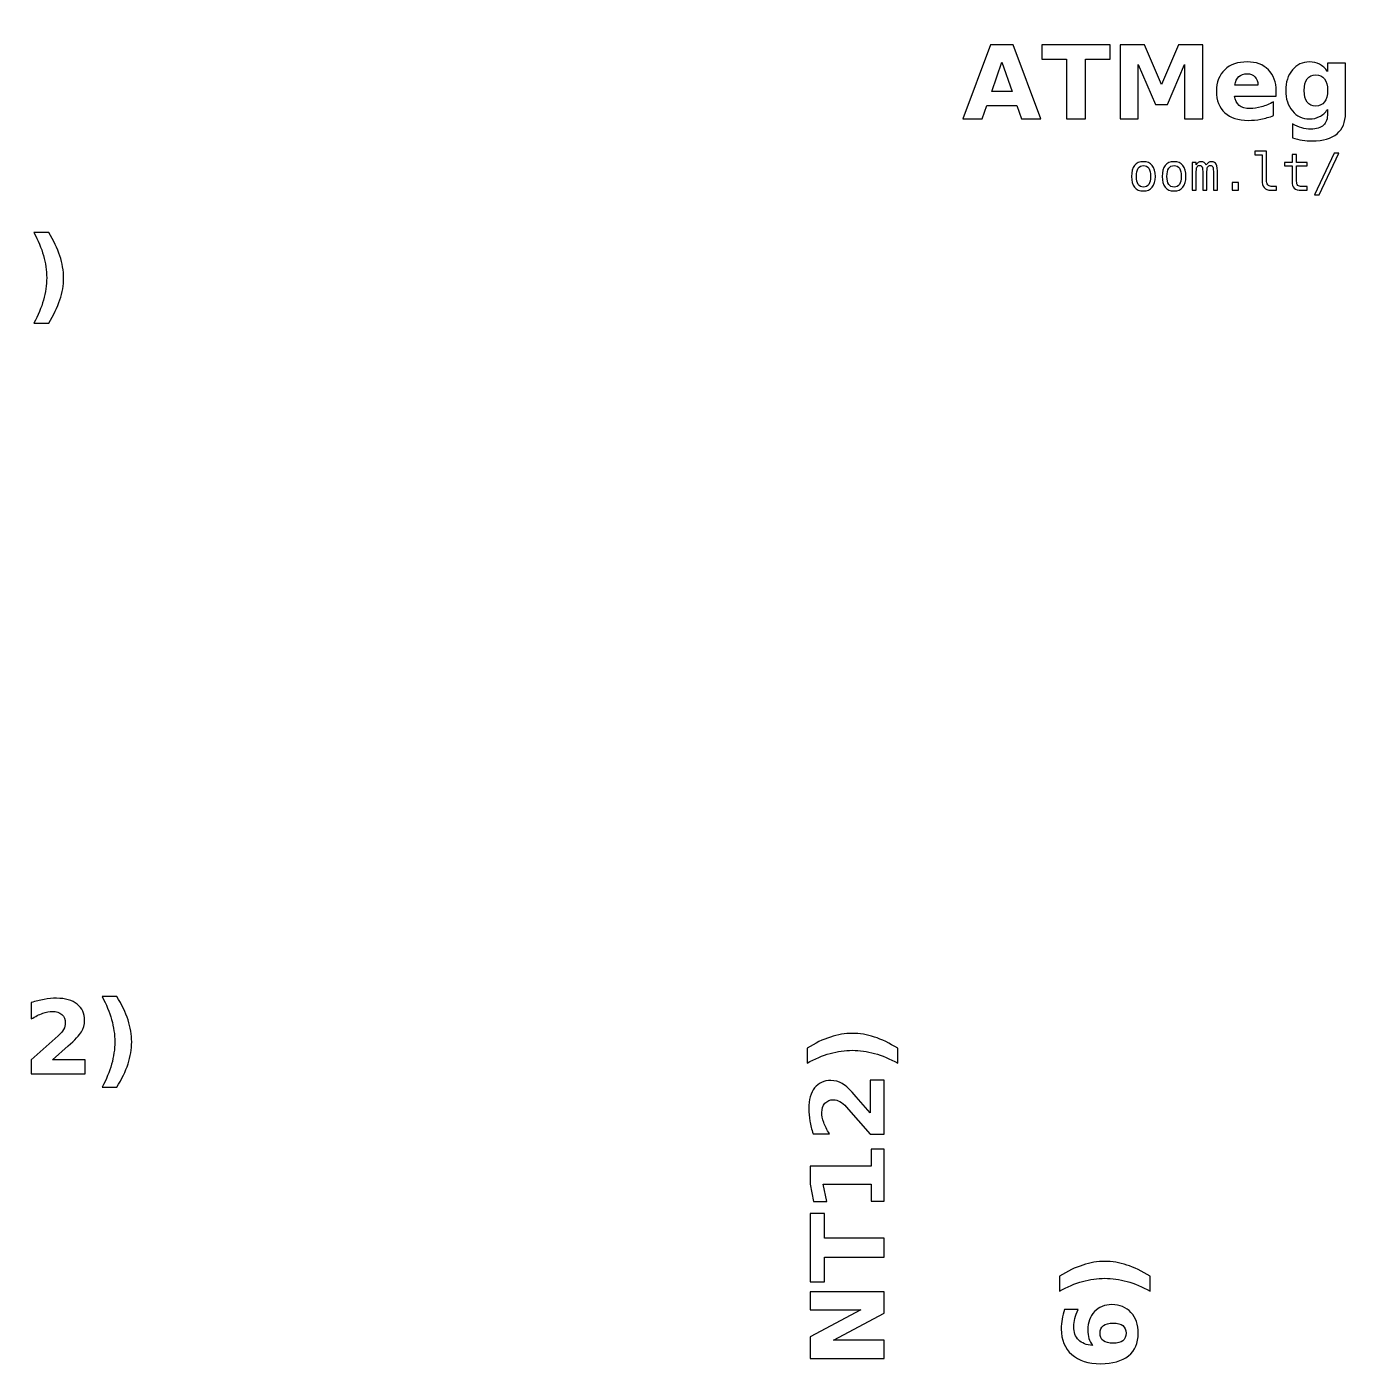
# Model space of a CAD drawing. Header units: centimetres. Extents: x -16.5 to -4.5, y -20.9 to -8.8.
# Drawn here: x -13.107 to -10.516, y -17.499 to -14.867 of the extents above; entities that cross this region are included whole.
import ezdxf

# ---------------------------------------------------------------- set-up
doc = ezdxf.new("R2010")
doc.units = ezdxf.units.CM
doc.header["$MEASUREMENT"] = 0
doc.layers.add('Layer 1', color=7, linetype='Continuous')

msp = doc.modelspace()

# ---------------------------------------------------------------- linework, layer by layer
at = {"layer": 'Layer 1', "color": 7, "lineweight": 35}
msp.add_open_spline([(-16.5, -8.85), (-16.5, -8.85), (-4.5, -8.85), (-4.5, -8.85), (-4.5, -8.85), (-4.5, -8.85), (-4.5, -20.85), (-4.5, -20.85), (-4.5, -20.85), (-4.5, -20.85), (-16.5, -20.85), (-16.5, -20.85), (-16.5, -20.85), (-16.5, -20.85), (-16.5, -8.85), (-16.5, -8.85)], degree=3, knots=[0, 0, 0, 0, 0.25, 0.25, 0.25, 0.25, 0.5, 0.5, 0.5, 0.5, 0.75, 0.75, 0.75, 0.75, 1, 1, 1, 1], dxfattribs=at)
at = {"layer": 'Layer 1', "color": 250, "lineweight": 100}
msp.add_open_spline([(-15.8, -9.55), (-15.8, -9.55), (-5.2, -9.55), (-5.2, -9.55), (-5.2, -9.55), (-5.2, -9.55), (-5.2, -20.15), (-5.2, -20.15), (-5.2, -20.15), (-5.2, -20.15), (-15.8, -20.15), (-15.8, -20.15), (-15.8, -20.15), (-15.8, -20.15), (-15.8, -9.55), (-15.8, -9.55)], degree=3, knots=[0, 0, 0, 0, 0.25, 0.25, 0.25, 0.25, 0.5, 0.5, 0.5, 0.5, 0.75, 0.75, 0.75, 0.75, 1, 1, 1, 1], dxfattribs=at)
at = {"layer": 'Layer 1', "color": 250}
for points, knots in [([(-11.16263, -15.02172), (-11.16263, -15.02172), (-11.22143, -15.02172), (-11.22143, -15.02172), (-11.22143, -15.02172), (-11.22143, -15.02172), (-11.23069, -15.04825), (-11.23069, -15.04825), (-11.23069, -15.04825), (-11.23069, -15.04825), (-11.26849, -15.04825), (-11.26849, -15.04825), (-11.26849, -15.04825), (-11.26849, -15.04825), (-11.21449, -14.90245), (-11.21449, -14.90245), (-11.21449, -14.90245), (-11.21449, -14.90245), (-11.16966, -14.90245), (-11.16966, -14.90245), (-11.16966, -14.90245), (-11.16966, -14.90245), (-11.11566, -15.04825), (-11.11566, -15.04825), (-11.11566, -15.04825), (-11.11566, -15.04825), (-11.15346, -15.04825), (-11.15346, -15.04825), (-11.15346, -15.04825), (-11.15346, -15.04825), (-11.16263, -15.02172), (-11.16263, -15.02172)], [0, 0, 0, 0, 0.125, 0.125, 0.125, 0.125, 0.25, 0.25, 0.25, 0.25, 0.375, 0.375, 0.375, 0.375, 0.5, 0.5, 0.5, 0.5, 0.625, 0.625, 0.625, 0.625, 0.75, 0.75, 0.75, 0.75, 0.875, 0.875, 0.875, 0.875, 1, 1, 1, 1]), ([(-11.11369, -14.90245), (-11.11369, -14.90245), (-10.97933, -14.90245), (-10.97933, -14.90245), (-10.97933, -14.90245), (-10.97933, -14.90245), (-10.97933, -14.93088), (-10.97933, -14.93088), (-10.97933, -14.93088), (-10.97933, -14.93088), (-11.02766, -14.93088), (-11.02766, -14.93088), (-11.02766, -14.93088), (-11.02766, -14.93088), (-11.02766, -15.04825), (-11.02766, -15.04825), (-11.02766, -15.04825), (-11.02766, -15.04825), (-11.06526, -15.04825), (-11.06526, -15.04825), (-11.06526, -15.04825), (-11.06526, -15.04825), (-11.06526, -14.93088), (-11.06526, -14.93088), (-11.06526, -14.93088), (-11.06526, -14.93088), (-11.11369, -14.93088), (-11.11369, -14.93088), (-11.11369, -14.93088), (-11.11369, -14.93088), (-11.11369, -14.90245), (-11.11369, -14.90245)], [0, 0, 0, 0, 0.125, 0.125, 0.125, 0.125, 0.25, 0.25, 0.25, 0.25, 0.375, 0.375, 0.375, 0.375, 0.5, 0.5, 0.5, 0.5, 0.625, 0.625, 0.625, 0.625, 0.75, 0.75, 0.75, 0.75, 0.875, 0.875, 0.875, 0.875, 1, 1, 1, 1]), ([(-10.95986, -14.90245), (-10.95986, -14.90245), (-10.91203, -14.90245), (-10.91203, -14.90245), (-10.91203, -14.90245), (-10.91203, -14.90245), (-10.8788, -14.98048), (-10.8788, -14.98048), (-10.8788, -14.98048), (-10.8788, -14.98048), (-10.8454, -14.90245), (-10.8454, -14.90245), (-10.8454, -14.90245), (-10.8454, -14.90245), (-10.79766, -14.90245), (-10.79766, -14.90245), (-10.79766, -14.90245), (-10.79766, -14.90245), (-10.79766, -15.04825), (-10.79766, -15.04825), (-10.79766, -15.04825), (-10.79766, -15.04825), (-10.8332, -15.04825), (-10.8332, -15.04825), (-10.8332, -15.04825), (-10.8332, -15.04825), (-10.8332, -14.94162), (-10.8332, -14.94162), (-10.8332, -14.94162), (-10.8332, -14.94162), (-10.8668, -15.02022), (-10.8668, -15.02022), (-10.8668, -15.02022), (-10.8668, -15.02022), (-10.89063, -15.02022), (-10.89063, -15.02022), (-10.89063, -15.02022), (-10.89063, -15.02022), (-10.92423, -14.94162), (-10.92423, -14.94162), (-10.92423, -14.94162), (-10.92423, -14.94162), (-10.92423, -15.04825), (-10.92423, -15.04825), (-10.92423, -15.04825), (-10.92423, -15.04825), (-10.95986, -15.04825), (-10.95986, -15.04825), (-10.95986, -15.04825), (-10.95986, -15.04825), (-10.95986, -14.90245), (-10.95986, -14.90245)], [0, 0, 0, 0, 0.0769231, 0.0769231, 0.0769231, 0.0769231, 0.1538462, 0.1538462, 0.1538462, 0.1538462, 0.2307692, 0.2307692, 0.2307692, 0.2307692, 0.3076923, 0.3076923, 0.3076923, 0.3076923, 0.3846154, 0.3846154, 0.3846154, 0.3846154, 0.4615385, 0.4615385, 0.4615385, 0.4615385, 0.5384615, 0.5384615, 0.5384615, 0.5384615, 0.6153846, 0.6153846, 0.6153846, 0.6153846, 0.6923077, 0.6923077, 0.6923077, 0.6923077, 0.7692308, 0.7692308, 0.7692308, 0.7692308, 0.8461538, 0.8461538, 0.8461538, 0.8461538, 0.9230769, 0.9230769, 0.9230769, 0.9230769, 1, 1, 1, 1]), ([(-11.21206, -14.99465), (-11.21206, -14.99465), (-11.17209, -14.99465), (-11.17209, -14.99465), (-11.17209, -14.99465), (-11.17209, -14.99465), (-11.19203, -14.93665), (-11.19203, -14.93665), (-11.19203, -14.93665), (-11.19203, -14.93665), (-11.21206, -14.99465), (-11.21206, -14.99465)], [0, 0, 0, 0, 0.3333333, 0.3333333, 0.3333333, 0.3333333, 0.6666667, 0.6666667, 0.6666667, 0.6666667, 1, 1, 1, 1]), ([(-10.65323, -14.99328), (-10.65323, -14.99328), (-10.65323, -15.00325), (-10.65323, -15.00325), (-10.65323, -15.00325), (-10.65323, -15.00325), (-10.73497, -15.00325), (-10.73497, -15.00325), (-10.73497, -15.00325), (-10.73413, -15.01145), (-10.73117, -15.01758), (-10.72607, -15.02168), (-10.72607, -15.02168), (-10.721, -15.02578), (-10.7139, -15.02785), (-10.7048, -15.02785), (-10.7048, -15.02785), (-10.69743, -15.02785), (-10.6899, -15.02675), (-10.68217, -15.02458), (-10.68217, -15.02458), (-10.67447, -15.02238), (-10.66653, -15.01908), (-10.6584, -15.01465), (-10.6584, -15.01465), (-10.6584, -15.01465), (-10.6584, -15.04162), (-10.6584, -15.04162), (-10.6584, -15.04162), (-10.66667, -15.04475), (-10.67493, -15.04708), (-10.6832, -15.04868), (-10.6832, -15.04868), (-10.69147, -15.05028), (-10.69973, -15.05108), (-10.708, -15.05108), (-10.708, -15.05108), (-10.7278, -15.05108), (-10.74317, -15.04605), (-10.75413, -15.03598), (-10.75413, -15.03598), (-10.7651, -15.02595), (-10.7706, -15.01182), (-10.7706, -14.99365), (-10.7706, -14.99365), (-10.7706, -14.97582), (-10.7652, -14.96182), (-10.75443, -14.95158), (-10.75443, -14.95158), (-10.74367, -14.94135), (-10.72883, -14.93625), (-10.70997, -14.93625), (-10.70997, -14.93625), (-10.69277, -14.93625), (-10.67903, -14.94142), (-10.6687, -14.95178), (-10.6687, -14.95178), (-10.6584, -14.96215), (-10.65323, -14.97598), (-10.65323, -14.99328)], [0, 0, 0, 0, 0.0666667, 0.0666667, 0.0666667, 0.0666667, 0.1333333, 0.1333333, 0.1333333, 0.1333333, 0.2, 0.2, 0.2, 0.2, 0.2666667, 0.2666667, 0.2666667, 0.2666667, 0.3333333, 0.3333333, 0.3333333, 0.3333333, 0.4, 0.4, 0.4, 0.4, 0.4666667, 0.4666667, 0.4666667, 0.4666667, 0.5333333, 0.5333333, 0.5333333, 0.5333333, 0.6, 0.6, 0.6, 0.6, 0.6666667, 0.6666667, 0.6666667, 0.6666667, 0.7333333, 0.7333333, 0.7333333, 0.7333333, 0.8, 0.8, 0.8, 0.8, 0.8666667, 0.8666667, 0.8666667, 0.8666667, 0.9333333, 0.9333333, 0.9333333, 0.9333333, 1, 1, 1, 1]), ([(-10.55237, -15.02968), (-10.55717, -15.03608), (-10.5625, -15.04075), (-10.56827, -15.04375), (-10.56827, -15.04375), (-10.57407, -15.04675), (-10.58077, -15.04825), (-10.5884, -15.04825), (-10.5884, -15.04825), (-10.60174, -15.04825), (-10.61277, -15.04298), (-10.6215, -15.03248), (-10.6215, -15.03248), (-10.6302, -15.02195), (-10.63457, -15.00855), (-10.63457, -14.99228), (-10.63457, -14.99228), (-10.63457, -14.97595), (-10.6302, -14.96255), (-10.6215, -14.95208), (-10.6215, -14.95208), (-10.61277, -14.94165), (-10.60174, -14.93642), (-10.5884, -14.93642), (-10.5884, -14.93642), (-10.58077, -14.93642), (-10.57407, -14.93792), (-10.56827, -14.94092), (-10.56827, -14.94092), (-10.5625, -14.94392), (-10.55717, -14.94862), (-10.55237, -14.95508), (-10.55237, -14.95508), (-10.55237, -14.95508), (-10.55237, -14.93888), (-10.55237, -14.93888), (-10.55237, -14.93888), (-10.55237, -14.93888), (-10.5172, -14.93888), (-10.5172, -14.93888), (-10.5172, -14.93888), (-10.5172, -14.93888), (-10.5172, -15.03722), (-10.5172, -15.03722), (-10.5172, -15.03722), (-10.5172, -15.05478), (-10.52274, -15.06822), (-10.53384, -15.07748), (-10.53384, -15.07748), (-10.54494, -15.08678), (-10.56104, -15.09142), (-10.58214, -15.09142), (-10.58214, -15.09142), (-10.58897, -15.09142), (-10.59557, -15.09088), (-10.60197, -15.08985), (-10.60197, -15.08985), (-10.60834, -15.08882), (-10.61477, -15.08722), (-10.6212, -15.08508), (-10.6212, -15.08508), (-10.6212, -15.08508), (-10.6212, -15.05785), (-10.6212, -15.05785), (-10.6212, -15.05785), (-10.61507, -15.06135), (-10.6091, -15.06398), (-10.60324, -15.06568), (-10.60324, -15.06568), (-10.59737, -15.06742), (-10.5915, -15.06828), (-10.58557, -15.06828), (-10.58557, -15.06828), (-10.5741, -15.06828), (-10.5657, -15.06578), (-10.56037, -15.06075), (-10.56037, -15.06075), (-10.55504, -15.05575), (-10.55237, -15.04788), (-10.55237, -15.03722), (-10.55237, -15.03722), (-10.55237, -15.03722), (-10.55237, -15.02968), (-10.55237, -15.02968)], [0, 0, 0, 0, 0.047619, 0.047619, 0.047619, 0.047619, 0.0952381, 0.0952381, 0.0952381, 0.0952381, 0.1428571, 0.1428571, 0.1428571, 0.1428571, 0.1904762, 0.1904762, 0.1904762, 0.1904762, 0.2380952, 0.2380952, 0.2380952, 0.2380952, 0.2857143, 0.2857143, 0.2857143, 0.2857143, 0.3333333, 0.3333333, 0.3333333, 0.3333333, 0.3809524, 0.3809524, 0.3809524, 0.3809524, 0.4285714, 0.4285714, 0.4285714, 0.4285714, 0.4761905, 0.4761905, 0.4761905, 0.4761905, 0.5238095, 0.5238095, 0.5238095, 0.5238095, 0.5714286, 0.5714286, 0.5714286, 0.5714286, 0.6190476, 0.6190476, 0.6190476, 0.6190476, 0.6666667, 0.6666667, 0.6666667, 0.6666667, 0.7142857, 0.7142857, 0.7142857, 0.7142857, 0.7619048, 0.7619048, 0.7619048, 0.7619048, 0.8095238, 0.8095238, 0.8095238, 0.8095238, 0.8571429, 0.8571429, 0.8571429, 0.8571429, 0.9047619, 0.9047619, 0.9047619, 0.9047619, 0.952381, 0.952381, 0.952381, 0.952381, 1, 1, 1, 1]), ([(-10.68917, -14.98168), (-10.68917, -14.97502), (-10.6911, -14.96968), (-10.69497, -14.96558), (-10.69497, -14.96558), (-10.69887, -14.96152), (-10.7039, -14.95948), (-10.71017, -14.95948), (-10.71017, -14.95948), (-10.71693, -14.95948), (-10.72243, -14.96138), (-10.72667, -14.96522), (-10.72667, -14.96522), (-10.7309, -14.96902), (-10.73353, -14.97452), (-10.73457, -14.98168), (-10.73457, -14.98168), (-10.73457, -14.98168), (-10.68917, -14.98168), (-10.68917, -14.98168)], [0, 0, 0, 0, 0.2, 0.2, 0.2, 0.2, 0.4, 0.4, 0.4, 0.4, 0.6, 0.6, 0.6, 0.6, 0.8, 0.8, 0.8, 0.8, 1, 1, 1, 1]), ([(-10.5754, -14.96162), (-10.58264, -14.96162), (-10.58824, -14.96428), (-10.59227, -14.96962), (-10.59227, -14.96962), (-10.5963, -14.97495), (-10.59834, -14.98252), (-10.59834, -14.99228), (-10.59834, -14.99228), (-10.59834, -15.00232), (-10.59637, -15.00992), (-10.59247, -15.01508), (-10.59247, -15.01508), (-10.58857, -15.02025), (-10.58287, -15.02285), (-10.5754, -15.02285), (-10.5754, -15.02285), (-10.5681, -15.02285), (-10.56247, -15.02018), (-10.55844, -15.01485), (-10.55844, -15.01485), (-10.5544, -15.00952), (-10.55237, -15.00198), (-10.55237, -14.99228), (-10.55237, -14.99228), (-10.55237, -14.98252), (-10.5544, -14.97495), (-10.55844, -14.96962), (-10.55844, -14.96962), (-10.56247, -14.96428), (-10.5681, -14.96162), (-10.5754, -14.96162)], [0, 0, 0, 0, 0.125, 0.125, 0.125, 0.125, 0.25, 0.25, 0.25, 0.25, 0.375, 0.375, 0.375, 0.375, 0.5, 0.5, 0.5, 0.5, 0.625, 0.625, 0.625, 0.625, 0.75, 0.75, 0.75, 0.75, 0.875, 0.875, 0.875, 0.875, 1, 1, 1, 1]), ([(-10.67217, -15.16842), (-10.67217, -15.17246), (-10.67144, -15.17549), (-10.66995, -15.17754), (-10.66995, -15.17754), (-10.66847, -15.17959), (-10.66629, -15.18062), (-10.66339, -15.18062), (-10.66339, -15.18062), (-10.66339, -15.18062), (-10.65289, -15.18062), (-10.65289, -15.18062), (-10.65289, -15.18062), (-10.65289, -15.18062), (-10.65289, -15.18824), (-10.65289, -15.18824), (-10.65289, -15.18824), (-10.65289, -15.18824), (-10.66425, -15.18824), (-10.66425, -15.18824), (-10.66425, -15.18824), (-10.66964, -15.18824), (-10.67379, -15.18651), (-10.67674, -15.18306), (-10.67674, -15.18306), (-10.67969, -15.17961), (-10.68115, -15.17472), (-10.68115, -15.16842), (-10.68115, -15.16842), (-10.68115, -15.16842), (-10.68115, -15.11876), (-10.68115, -15.11876), (-10.68115, -15.11876), (-10.68115, -15.11876), (-10.69555, -15.11876), (-10.69555, -15.11876), (-10.69555, -15.11876), (-10.69555, -15.11876), (-10.69555, -15.11172), (-10.69555, -15.11172), (-10.69555, -15.11172), (-10.69555, -15.11172), (-10.67217, -15.11172), (-10.67217, -15.11172), (-10.67217, -15.11172), (-10.67217, -15.11172), (-10.67217, -15.16842), (-10.67217, -15.16842)], [0, 0, 0, 0, 0.0833333, 0.0833333, 0.0833333, 0.0833333, 0.1666667, 0.1666667, 0.1666667, 0.1666667, 0.25, 0.25, 0.25, 0.25, 0.3333333, 0.3333333, 0.3333333, 0.3333333, 0.4166667, 0.4166667, 0.4166667, 0.4166667, 0.5, 0.5, 0.5, 0.5, 0.5833333, 0.5833333, 0.5833333, 0.5833333, 0.6666667, 0.6666667, 0.6666667, 0.6666667, 0.75, 0.75, 0.75, 0.75, 0.8333333, 0.8333333, 0.8333333, 0.8333333, 0.9166667, 0.9166667, 0.9166667, 0.9166667, 1, 1, 1, 1]), ([(-10.61319, -15.11802), (-10.61319, -15.11802), (-10.61319, -15.13356), (-10.61319, -15.13356), (-10.61319, -15.13356), (-10.61319, -15.13356), (-10.59277, -15.13356), (-10.59277, -15.13356), (-10.59277, -15.13356), (-10.59277, -15.13356), (-10.59277, -15.14054), (-10.59277, -15.14054), (-10.59277, -15.14054), (-10.59277, -15.14054), (-10.61319, -15.14054), (-10.61319, -15.14054), (-10.61319, -15.14054), (-10.61319, -15.14054), (-10.61319, -15.17022), (-10.61319, -15.17022), (-10.61319, -15.17022), (-10.61319, -15.17426), (-10.61242, -15.17707), (-10.61089, -15.17866), (-10.61089, -15.17866), (-10.60935, -15.18026), (-10.60669, -15.18106), (-10.60289, -15.18106), (-10.60289, -15.18106), (-10.60289, -15.18106), (-10.59277, -15.18106), (-10.59277, -15.18106), (-10.59277, -15.18106), (-10.59277, -15.18106), (-10.59277, -15.18824), (-10.59277, -15.18824), (-10.59277, -15.18824), (-10.59277, -15.18824), (-10.60375, -15.18824), (-10.60375, -15.18824), (-10.60375, -15.18824), (-10.6105, -15.18824), (-10.61525, -15.18689), (-10.61802, -15.18419), (-10.61802, -15.18419), (-10.62079, -15.18149), (-10.62217, -15.17682), (-10.62217, -15.17022), (-10.62217, -15.17022), (-10.62217, -15.17022), (-10.62217, -15.14054), (-10.62217, -15.14054), (-10.62217, -15.14054), (-10.62217, -15.14054), (-10.63677, -15.14054), (-10.63677, -15.14054), (-10.63677, -15.14054), (-10.63677, -15.14054), (-10.63677, -15.13356), (-10.63677, -15.13356), (-10.63677, -15.13356), (-10.63677, -15.13356), (-10.62217, -15.13356), (-10.62217, -15.13356), (-10.62217, -15.13356), (-10.62217, -15.13356), (-10.62217, -15.11802), (-10.62217, -15.11802), (-10.62217, -15.11802), (-10.62217, -15.11802), (-10.61319, -15.11802), (-10.61319, -15.11802)], [0, 0, 0, 0, 0.0555556, 0.0555556, 0.0555556, 0.0555556, 0.1111111, 0.1111111, 0.1111111, 0.1111111, 0.1666667, 0.1666667, 0.1666667, 0.1666667, 0.2222222, 0.2222222, 0.2222222, 0.2222222, 0.2777778, 0.2777778, 0.2777778, 0.2777778, 0.3333333, 0.3333333, 0.3333333, 0.3333333, 0.3888889, 0.3888889, 0.3888889, 0.3888889, 0.4444444, 0.4444444, 0.4444444, 0.4444444, 0.5, 0.5, 0.5, 0.5, 0.5555556, 0.5555556, 0.5555556, 0.5555556, 0.6111111, 0.6111111, 0.6111111, 0.6111111, 0.6666667, 0.6666667, 0.6666667, 0.6666667, 0.7222222, 0.7222222, 0.7222222, 0.7222222, 0.7777778, 0.7777778, 0.7777778, 0.7777778, 0.8333333, 0.8333333, 0.8333333, 0.8333333, 0.8888889, 0.8888889, 0.8888889, 0.8888889, 0.9444444, 0.9444444, 0.9444444, 0.9444444, 1, 1, 1, 1]), ([(-10.53955, -15.11534), (-10.53955, -15.11534), (-10.53027, -15.11534), (-10.53027, -15.11534), (-10.53027, -15.11534), (-10.53027, -15.11534), (-10.56865, -15.19752), (-10.56865, -15.19752), (-10.56865, -15.19752), (-10.56865, -15.19752), (-10.57799, -15.19752), (-10.57799, -15.19752), (-10.57799, -15.19752), (-10.57799, -15.19752), (-10.53955, -15.11534), (-10.53955, -15.11534)], [0, 0, 0, 0, 0.25, 0.25, 0.25, 0.25, 0.5, 0.5, 0.5, 0.5, 0.75, 0.75, 0.75, 0.75, 1, 1, 1, 1]), ([(-10.91409, -15.13224), (-10.9065, -15.13224), (-10.9007, -15.13469), (-10.89669, -15.13961), (-10.89669, -15.13961), (-10.89267, -15.14452), (-10.89065, -15.15164), (-10.89065, -15.16094), (-10.89065, -15.16094), (-10.89065, -15.17029), (-10.89265, -15.17741), (-10.89665, -15.18231), (-10.89665, -15.18231), (-10.90067, -15.18721), (-10.90647, -15.18966), (-10.91409, -15.18966), (-10.91409, -15.18966), (-10.92169, -15.18966), (-10.92747, -15.18721), (-10.93149, -15.18231), (-10.93149, -15.18231), (-10.93549, -15.17741), (-10.93749, -15.17029), (-10.93749, -15.16094), (-10.93749, -15.16094), (-10.93749, -15.15164), (-10.93549, -15.14452), (-10.93149, -15.13961), (-10.93149, -15.13961), (-10.92747, -15.13469), (-10.92169, -15.13224), (-10.91409, -15.13224)], [0, 0, 0, 0, 0.125, 0.125, 0.125, 0.125, 0.25, 0.25, 0.25, 0.25, 0.375, 0.375, 0.375, 0.375, 0.5, 0.5, 0.5, 0.5, 0.625, 0.625, 0.625, 0.625, 0.75, 0.75, 0.75, 0.75, 0.875, 0.875, 0.875, 0.875, 1, 1, 1, 1]), ([(-10.91409, -15.13986), (-10.91865, -15.13986), (-10.9221, -15.14162), (-10.92445, -15.14517), (-10.92445, -15.14517), (-10.9268, -15.14872), (-10.92797, -15.15399), (-10.92797, -15.16094), (-10.92797, -15.16094), (-10.92797, -15.16787), (-10.9268, -15.17312), (-10.92445, -15.17669), (-10.92445, -15.17669), (-10.9221, -15.18026), (-10.91865, -15.18204), (-10.91409, -15.18204), (-10.91409, -15.18204), (-10.9095, -15.18204), (-10.90604, -15.18026), (-10.90369, -15.17669), (-10.90369, -15.17669), (-10.90134, -15.17312), (-10.90017, -15.16787), (-10.90017, -15.16094), (-10.90017, -15.16094), (-10.90017, -15.15399), (-10.90134, -15.14872), (-10.90369, -15.14517), (-10.90369, -15.14517), (-10.90604, -15.14162), (-10.9095, -15.13986), (-10.91409, -15.13986)], [0, 0, 0, 0, 0.125, 0.125, 0.125, 0.125, 0.25, 0.25, 0.25, 0.25, 0.375, 0.375, 0.375, 0.375, 0.5, 0.5, 0.5, 0.5, 0.625, 0.625, 0.625, 0.625, 0.75, 0.75, 0.75, 0.75, 0.875, 0.875, 0.875, 0.875, 1, 1, 1, 1]), ([(-10.85389, -15.13224), (-10.8463, -15.13224), (-10.8405, -15.13469), (-10.83649, -15.13961), (-10.83649, -15.13961), (-10.83247, -15.14452), (-10.83045, -15.15164), (-10.83045, -15.16094), (-10.83045, -15.16094), (-10.83045, -15.17029), (-10.83245, -15.17741), (-10.83645, -15.18231), (-10.83645, -15.18231), (-10.84047, -15.18721), (-10.84627, -15.18966), (-10.85389, -15.18966), (-10.85389, -15.18966), (-10.86149, -15.18966), (-10.86727, -15.18721), (-10.87129, -15.18231), (-10.87129, -15.18231), (-10.87529, -15.17741), (-10.87729, -15.17029), (-10.87729, -15.16094), (-10.87729, -15.16094), (-10.87729, -15.15164), (-10.87529, -15.14452), (-10.87129, -15.13961), (-10.87129, -15.13961), (-10.86727, -15.13469), (-10.86149, -15.13224), (-10.85389, -15.13224)], [0, 0, 0, 0, 0.125, 0.125, 0.125, 0.125, 0.25, 0.25, 0.25, 0.25, 0.375, 0.375, 0.375, 0.375, 0.5, 0.5, 0.5, 0.5, 0.625, 0.625, 0.625, 0.625, 0.75, 0.75, 0.75, 0.75, 0.875, 0.875, 0.875, 0.875, 1, 1, 1, 1]), ([(-10.85389, -15.13986), (-10.85845, -15.13986), (-10.8619, -15.14162), (-10.86425, -15.14517), (-10.86425, -15.14517), (-10.8666, -15.14872), (-10.86777, -15.15399), (-10.86777, -15.16094), (-10.86777, -15.16094), (-10.86777, -15.16787), (-10.8666, -15.17312), (-10.86425, -15.17669), (-10.86425, -15.17669), (-10.8619, -15.18026), (-10.85845, -15.18204), (-10.85389, -15.18204), (-10.85389, -15.18204), (-10.8493, -15.18204), (-10.84584, -15.18026), (-10.84349, -15.17669), (-10.84349, -15.17669), (-10.84114, -15.17312), (-10.83997, -15.16787), (-10.83997, -15.16094), (-10.83997, -15.16094), (-10.83997, -15.15399), (-10.84114, -15.14872), (-10.84349, -15.14517), (-10.84349, -15.14517), (-10.84584, -15.14162), (-10.8493, -15.13986), (-10.85389, -15.13986)], [0, 0, 0, 0, 0.125, 0.125, 0.125, 0.125, 0.25, 0.25, 0.25, 0.25, 0.375, 0.375, 0.375, 0.375, 0.5, 0.5, 0.5, 0.5, 0.625, 0.625, 0.625, 0.625, 0.75, 0.75, 0.75, 0.75, 0.875, 0.875, 0.875, 0.875, 1, 1, 1, 1]), ([(-10.79077, -15.13912), (-10.78967, -15.13677), (-10.78825, -15.13504), (-10.78654, -15.13392), (-10.78654, -15.13392), (-10.78484, -15.13281), (-10.78277, -15.13224), (-10.78037, -15.13224), (-10.78037, -15.13224), (-10.77597, -15.13224), (-10.77287, -15.13394), (-10.77107, -15.13734), (-10.77107, -15.13734), (-10.76925, -15.14074), (-10.76835, -15.14714), (-10.76835, -15.15656), (-10.76835, -15.15656), (-10.76835, -15.15656), (-10.76835, -15.18824), (-10.76835, -15.18824), (-10.76835, -15.18824), (-10.76835, -15.18824), (-10.77655, -15.18824), (-10.77655, -15.18824), (-10.77655, -15.18824), (-10.77655, -15.18824), (-10.77655, -15.15694), (-10.77655, -15.15694), (-10.77655, -15.15694), (-10.77655, -15.14922), (-10.77699, -15.14444), (-10.77785, -15.14256), (-10.77785, -15.14256), (-10.7787, -15.14069), (-10.78029, -15.13976), (-10.78257, -15.13976), (-10.78257, -15.13976), (-10.78517, -15.13976), (-10.78695, -15.14076), (-10.78792, -15.14276), (-10.78792, -15.14276), (-10.78887, -15.14476), (-10.78935, -15.14949), (-10.78935, -15.15694), (-10.78935, -15.15694), (-10.78935, -15.15694), (-10.78935, -15.18824), (-10.78935, -15.18824), (-10.78935, -15.18824), (-10.78935, -15.18824), (-10.79755, -15.18824), (-10.79755, -15.18824), (-10.79755, -15.18824), (-10.79755, -15.18824), (-10.79755, -15.15694), (-10.79755, -15.15694), (-10.79755, -15.15694), (-10.79755, -15.14912), (-10.79802, -15.14431), (-10.79895, -15.14249), (-10.79895, -15.14249), (-10.79987, -15.14067), (-10.80154, -15.13976), (-10.80395, -15.13976), (-10.80395, -15.13976), (-10.80634, -15.13976), (-10.80799, -15.14076), (-10.8089, -15.14276), (-10.8089, -15.14276), (-10.80984, -15.14476), (-10.8103, -15.14949), (-10.8103, -15.15694), (-10.8103, -15.15694), (-10.8103, -15.15694), (-10.8103, -15.18824), (-10.8103, -15.18824), (-10.8103, -15.18824), (-10.8103, -15.18824), (-10.81845, -15.18824), (-10.81845, -15.18824), (-10.81845, -15.18824), (-10.81845, -15.18824), (-10.81845, -15.13356), (-10.81845, -15.13356), (-10.81845, -15.13356), (-10.81845, -15.13356), (-10.8103, -15.13356), (-10.8103, -15.13356), (-10.8103, -15.13356), (-10.8103, -15.13356), (-10.8103, -15.13824), (-10.8103, -15.13824), (-10.8103, -15.13824), (-10.80924, -15.13629), (-10.80789, -15.13481), (-10.80627, -15.13377), (-10.80627, -15.13377), (-10.80467, -15.13276), (-10.80284, -15.13224), (-10.80079, -15.13224), (-10.80079, -15.13224), (-10.7983, -15.13224), (-10.79625, -15.13281), (-10.7946, -15.13394), (-10.7946, -15.13394), (-10.79295, -15.13509), (-10.79169, -15.13681), (-10.79077, -15.13912)], [0, 0, 0, 0, 0.037037, 0.037037, 0.037037, 0.037037, 0.0740741, 0.0740741, 0.0740741, 0.0740741, 0.1111111, 0.1111111, 0.1111111, 0.1111111, 0.1481481, 0.1481481, 0.1481481, 0.1481481, 0.1851852, 0.1851852, 0.1851852, 0.1851852, 0.2222222, 0.2222222, 0.2222222, 0.2222222, 0.2592593, 0.2592593, 0.2592593, 0.2592593, 0.2962963, 0.2962963, 0.2962963, 0.2962963, 0.3333333, 0.3333333, 0.3333333, 0.3333333, 0.3703704, 0.3703704, 0.3703704, 0.3703704, 0.4074074, 0.4074074, 0.4074074, 0.4074074, 0.4444444, 0.4444444, 0.4444444, 0.4444444, 0.4814815, 0.4814815, 0.4814815, 0.4814815, 0.5185185, 0.5185185, 0.5185185, 0.5185185, 0.5555556, 0.5555556, 0.5555556, 0.5555556, 0.5925926, 0.5925926, 0.5925926, 0.5925926, 0.6296296, 0.6296296, 0.6296296, 0.6296296, 0.6666667, 0.6666667, 0.6666667, 0.6666667, 0.7037037, 0.7037037, 0.7037037, 0.7037037, 0.7407407, 0.7407407, 0.7407407, 0.7407407, 0.7777778, 0.7777778, 0.7777778, 0.7777778, 0.8148148, 0.8148148, 0.8148148, 0.8148148, 0.8518519, 0.8518519, 0.8518519, 0.8518519, 0.8888889, 0.8888889, 0.8888889, 0.8888889, 0.9259259, 0.9259259, 0.9259259, 0.9259259, 0.962963, 0.962963, 0.962963, 0.962963, 1, 1, 1, 1]), ([(-10.73969, -15.17334), (-10.73969, -15.17334), (-10.72739, -15.17334), (-10.72739, -15.17334), (-10.72739, -15.17334), (-10.72739, -15.17334), (-10.72739, -15.18824), (-10.72739, -15.18824), (-10.72739, -15.18824), (-10.72739, -15.18824), (-10.73969, -15.18824), (-10.73969, -15.18824), (-10.73969, -15.18824), (-10.73969, -15.18824), (-10.73969, -15.17334), (-10.73969, -15.17334)], [0, 0, 0, 0, 0.25, 0.25, 0.25, 0.25, 0.5, 0.5, 0.5, 0.5, 0.75, 0.75, 0.75, 0.75, 1, 1, 1, 1]), ([(-13.09311, -15.44927), (-13.08478, -15.43377), (-13.07851, -15.41863), (-13.07434, -15.40387), (-13.07434, -15.40387), (-13.07018, -15.38907), (-13.06811, -15.3745), (-13.06811, -15.3601), (-13.06811, -15.3601), (-13.06811, -15.3457), (-13.07018, -15.33113), (-13.07434, -15.3164), (-13.07434, -15.3164), (-13.07851, -15.30167), (-13.08478, -15.28657), (-13.09311, -15.27113), (-13.09311, -15.27113), (-13.09311, -15.27113), (-13.06411, -15.27113), (-13.06411, -15.27113), (-13.06411, -15.27113), (-13.05421, -15.2871), (-13.04688, -15.30237), (-13.04208, -15.317), (-13.04208, -15.317), (-13.03731, -15.3316), (-13.03491, -15.34603), (-13.03491, -15.3603), (-13.03491, -15.3603), (-13.03491, -15.37457), (-13.03728, -15.38893), (-13.04204, -15.4034), (-13.04204, -15.4034), (-13.04678, -15.4179), (-13.05414, -15.4332), (-13.06411, -15.44927), (-13.06411, -15.44927), (-13.06411, -15.44927), (-13.09311, -15.44927), (-13.09311, -15.44927)], [0, 0, 0, 0, 0.1, 0.1, 0.1, 0.1, 0.2, 0.2, 0.2, 0.2, 0.3, 0.3, 0.3, 0.3, 0.4, 0.4, 0.4, 0.4, 0.5, 0.5, 0.5, 0.5, 0.6, 0.6, 0.6, 0.6, 0.7, 0.7, 0.7, 0.7, 0.8, 0.8, 0.8, 0.8, 0.9, 0.9, 0.9, 0.9, 1, 1, 1, 1]), ([(-13.05688, -16.89517), (-13.05688, -16.89517), (-12.99271, -16.89517), (-12.99271, -16.89517), (-12.99271, -16.89517), (-12.99271, -16.89517), (-12.99271, -16.9228), (-12.99271, -16.9228), (-12.99271, -16.9228), (-12.99271, -16.9228), (-13.09868, -16.9228), (-13.09868, -16.9228), (-13.09868, -16.9228), (-13.09868, -16.9228), (-13.09868, -16.89517), (-13.09868, -16.89517), (-13.09868, -16.89517), (-13.09868, -16.89517), (-13.04544, -16.8482), (-13.04544, -16.8482), (-13.04544, -16.8482), (-13.04068, -16.8439), (-13.03718, -16.8397), (-13.03491, -16.8356), (-13.03491, -16.8356), (-13.03261, -16.8315), (-13.03148, -16.82723), (-13.03148, -16.8228), (-13.03148, -16.8228), (-13.03148, -16.81597), (-13.03378, -16.81047), (-13.03838, -16.8063), (-13.03838, -16.8063), (-13.04294, -16.80213), (-13.04904, -16.80007), (-13.05668, -16.80007), (-13.05668, -16.80007), (-13.06254, -16.80007), (-13.06894, -16.80133), (-13.07591, -16.80383), (-13.07591, -16.80383), (-13.08288, -16.80633), (-13.09034, -16.81007), (-13.09828, -16.815), (-13.09828, -16.815), (-13.09828, -16.815), (-13.09828, -16.78297), (-13.09828, -16.78297), (-13.09828, -16.78297), (-13.08981, -16.78017), (-13.08144, -16.77803), (-13.07318, -16.77657), (-13.07318, -16.77657), (-13.06491, -16.7751), (-13.05681, -16.77437), (-13.04884, -16.77437), (-13.04884, -16.77437), (-13.03141, -16.77437), (-13.01784, -16.7782), (-13.00818, -16.7859), (-13.00818, -16.7859), (-12.99851, -16.79357), (-12.99368, -16.80427), (-12.99368, -16.81803), (-12.99368, -16.81803), (-12.99368, -16.82597), (-12.99574, -16.83337), (-12.99984, -16.84023), (-12.99984, -16.84023), (-13.00394, -16.8471), (-13.01258, -16.8563), (-13.02571, -16.86783), (-13.02571, -16.86783), (-13.02571, -16.86783), (-13.05688, -16.89517), (-13.05688, -16.89517)], [0, 0, 0, 0, 0.0526316, 0.0526316, 0.0526316, 0.0526316, 0.1052632, 0.1052632, 0.1052632, 0.1052632, 0.1578947, 0.1578947, 0.1578947, 0.1578947, 0.2105263, 0.2105263, 0.2105263, 0.2105263, 0.2631579, 0.2631579, 0.2631579, 0.2631579, 0.3157895, 0.3157895, 0.3157895, 0.3157895, 0.3684211, 0.3684211, 0.3684211, 0.3684211, 0.4210526, 0.4210526, 0.4210526, 0.4210526, 0.4736842, 0.4736842, 0.4736842, 0.4736842, 0.5263158, 0.5263158, 0.5263158, 0.5263158, 0.5789474, 0.5789474, 0.5789474, 0.5789474, 0.6315789, 0.6315789, 0.6315789, 0.6315789, 0.6842105, 0.6842105, 0.6842105, 0.6842105, 0.7368421, 0.7368421, 0.7368421, 0.7368421, 0.7894737, 0.7894737, 0.7894737, 0.7894737, 0.8421053, 0.8421053, 0.8421053, 0.8421053, 0.8947368, 0.8947368, 0.8947368, 0.8947368, 0.9473684, 0.9473684, 0.9473684, 0.9473684, 1, 1, 1, 1]), ([(-12.95934, -16.94917), (-12.95101, -16.93367), (-12.94474, -16.91853), (-12.94057, -16.90377), (-12.94057, -16.90377), (-12.93641, -16.88897), (-12.93434, -16.8744), (-12.93434, -16.86), (-12.93434, -16.86), (-12.93434, -16.8456), (-12.93641, -16.83103), (-12.94057, -16.8163), (-12.94057, -16.8163), (-12.94474, -16.80157), (-12.95101, -16.78647), (-12.95934, -16.77103), (-12.95934, -16.77103), (-12.95934, -16.77103), (-12.93034, -16.77103), (-12.93034, -16.77103), (-12.93034, -16.77103), (-12.92044, -16.787), (-12.91311, -16.80227), (-12.90831, -16.8169), (-12.90831, -16.8169), (-12.90354, -16.8315), (-12.90114, -16.84593), (-12.90114, -16.8602), (-12.90114, -16.8602), (-12.90114, -16.87447), (-12.90351, -16.88883), (-12.90827, -16.9033), (-12.90827, -16.9033), (-12.91301, -16.9178), (-12.92037, -16.9331), (-12.93034, -16.94917), (-12.93034, -16.94917), (-12.93034, -16.94917), (-12.95934, -16.94917), (-12.95934, -16.94917)], [0, 0, 0, 0, 0.1, 0.1, 0.1, 0.1, 0.2, 0.2, 0.2, 0.2, 0.3, 0.3, 0.3, 0.3, 0.4, 0.4, 0.4, 0.4, 0.5, 0.5, 0.5, 0.5, 0.6, 0.6, 0.6, 0.6, 0.7, 0.7, 0.7, 0.7, 0.8, 0.8, 0.8, 0.8, 0.9, 0.9, 0.9, 0.9, 1, 1, 1, 1]), ([(-11.39661, -16.90151), (-11.41211, -16.89318), (-11.42725, -16.88691), (-11.44201, -16.88274), (-11.44201, -16.88274), (-11.45681, -16.87858), (-11.47138, -16.87651), (-11.48578, -16.87651), (-11.48578, -16.87651), (-11.50018, -16.87651), (-11.51475, -16.87858), (-11.52948, -16.88274), (-11.52948, -16.88274), (-11.54421, -16.88691), (-11.55931, -16.89318), (-11.57475, -16.90151), (-11.57475, -16.90151), (-11.57475, -16.90151), (-11.57475, -16.87251), (-11.57475, -16.87251), (-11.57475, -16.87251), (-11.55878, -16.86261), (-11.54351, -16.85528), (-11.52888, -16.85048), (-11.52888, -16.85048), (-11.51428, -16.84571), (-11.49985, -16.84331), (-11.48558, -16.84331), (-11.48558, -16.84331), (-11.47131, -16.84331), (-11.45695, -16.84568), (-11.44248, -16.85044), (-11.44248, -16.85044), (-11.42798, -16.85518), (-11.41268, -16.86254), (-11.39661, -16.87251), (-11.39661, -16.87251), (-11.39661, -16.87251), (-11.39661, -16.90151), (-11.39661, -16.90151)], [0, 0, 0, 0, 0.1, 0.1, 0.1, 0.1, 0.2, 0.2, 0.2, 0.2, 0.3, 0.3, 0.3, 0.3, 0.4, 0.4, 0.4, 0.4, 0.5, 0.5, 0.5, 0.5, 0.6, 0.6, 0.6, 0.6, 0.7, 0.7, 0.7, 0.7, 0.8, 0.8, 0.8, 0.8, 0.9, 0.9, 0.9, 0.9, 1, 1, 1, 1]), ([(-11.45061, -16.99905), (-11.45061, -16.99905), (-11.45061, -16.93488), (-11.45061, -16.93488), (-11.45061, -16.93488), (-11.45061, -16.93488), (-11.42298, -16.93488), (-11.42298, -16.93488), (-11.42298, -16.93488), (-11.42298, -16.93488), (-11.42298, -17.04085), (-11.42298, -17.04085), (-11.42298, -17.04085), (-11.42298, -17.04085), (-11.45061, -17.04085), (-11.45061, -17.04085), (-11.45061, -17.04085), (-11.45061, -17.04085), (-11.49758, -16.98761), (-11.49758, -16.98761), (-11.49758, -16.98761), (-11.50188, -16.98285), (-11.50608, -16.97935), (-11.51018, -16.97708), (-11.51018, -16.97708), (-11.51428, -16.97478), (-11.51855, -16.97365), (-11.52298, -16.97365), (-11.52298, -16.97365), (-11.52981, -16.97365), (-11.53531, -16.97595), (-11.53948, -16.98055), (-11.53948, -16.98055), (-11.54365, -16.98511), (-11.54571, -16.99121), (-11.54571, -16.99885), (-11.54571, -16.99885), (-11.54571, -17.00471), (-11.54445, -17.01111), (-11.54195, -17.01808), (-11.54195, -17.01808), (-11.53945, -17.02505), (-11.53571, -17.03251), (-11.53078, -17.04045), (-11.53078, -17.04045), (-11.53078, -17.04045), (-11.56281, -17.04045), (-11.56281, -17.04045), (-11.56281, -17.04045), (-11.56561, -17.03198), (-11.56775, -17.02361), (-11.56921, -17.01535), (-11.56921, -17.01535), (-11.57068, -17.00708), (-11.57141, -16.99898), (-11.57141, -16.99101), (-11.57141, -16.99101), (-11.57141, -16.97358), (-11.56758, -16.96001), (-11.55988, -16.95035), (-11.55988, -16.95035), (-11.55221, -16.94068), (-11.54151, -16.93585), (-11.52775, -16.93585), (-11.52775, -16.93585), (-11.51981, -16.93585), (-11.51241, -16.93791), (-11.50555, -16.94201), (-11.50555, -16.94201), (-11.49868, -16.94611), (-11.48948, -16.95475), (-11.47795, -16.96788), (-11.47795, -16.96788), (-11.47795, -16.96788), (-11.45061, -16.99905), (-11.45061, -16.99905)], [0, 0, 0, 0, 0.0526316, 0.0526316, 0.0526316, 0.0526316, 0.1052632, 0.1052632, 0.1052632, 0.1052632, 0.1578947, 0.1578947, 0.1578947, 0.1578947, 0.2105263, 0.2105263, 0.2105263, 0.2105263, 0.2631579, 0.2631579, 0.2631579, 0.2631579, 0.3157895, 0.3157895, 0.3157895, 0.3157895, 0.3684211, 0.3684211, 0.3684211, 0.3684211, 0.4210526, 0.4210526, 0.4210526, 0.4210526, 0.4736842, 0.4736842, 0.4736842, 0.4736842, 0.5263158, 0.5263158, 0.5263158, 0.5263158, 0.5789474, 0.5789474, 0.5789474, 0.5789474, 0.6315789, 0.6315789, 0.6315789, 0.6315789, 0.6842105, 0.6842105, 0.6842105, 0.6842105, 0.7368421, 0.7368421, 0.7368421, 0.7368421, 0.7894737, 0.7894737, 0.7894737, 0.7894737, 0.8421053, 0.8421053, 0.8421053, 0.8421053, 0.8947368, 0.8947368, 0.8947368, 0.8947368, 0.9473684, 0.9473684, 0.9473684, 0.9473684, 1, 1, 1, 1]), ([(-11.44895, -17.17242), (-11.44895, -17.17242), (-11.44895, -17.13922), (-11.44895, -17.13922), (-11.44895, -17.13922), (-11.44895, -17.13922), (-11.54318, -17.13922), (-11.54318, -17.13922), (-11.54318, -17.13922), (-11.54318, -17.13922), (-11.53615, -17.17328), (-11.53615, -17.17328), (-11.53615, -17.17328), (-11.53615, -17.17328), (-11.56175, -17.17328), (-11.56175, -17.17328), (-11.56175, -17.17328), (-11.56175, -17.17328), (-11.56878, -17.13942), (-11.56878, -17.13942), (-11.56878, -17.13942), (-11.56878, -17.13942), (-11.56878, -17.10368), (-11.56878, -17.10368), (-11.56878, -17.10368), (-11.56878, -17.10368), (-11.44895, -17.10368), (-11.44895, -17.10368), (-11.44895, -17.10368), (-11.44895, -17.10368), (-11.44895, -17.07048), (-11.44895, -17.07048), (-11.44895, -17.07048), (-11.44895, -17.07048), (-11.42298, -17.07048), (-11.42298, -17.07048), (-11.42298, -17.07048), (-11.42298, -17.07048), (-11.42298, -17.17242), (-11.42298, -17.17242), (-11.42298, -17.17242), (-11.42298, -17.17242), (-11.44895, -17.17242), (-11.44895, -17.17242)], [0, 0, 0, 0, 0.0909091, 0.0909091, 0.0909091, 0.0909091, 0.1818182, 0.1818182, 0.1818182, 0.1818182, 0.2727273, 0.2727273, 0.2727273, 0.2727273, 0.3636364, 0.3636364, 0.3636364, 0.3636364, 0.4545455, 0.4545455, 0.4545455, 0.4545455, 0.5454545, 0.5454545, 0.5454545, 0.5454545, 0.6363636, 0.6363636, 0.6363636, 0.6363636, 0.7272727, 0.7272727, 0.7272727, 0.7272727, 0.8181818, 0.8181818, 0.8181818, 0.8181818, 0.9090909, 0.9090909, 0.9090909, 0.9090909, 1, 1, 1, 1]), ([(-11.56878, -17.33131), (-11.56878, -17.33131), (-11.56878, -17.19695), (-11.56878, -17.19695), (-11.56878, -17.19695), (-11.56878, -17.19695), (-11.54035, -17.19695), (-11.54035, -17.19695), (-11.54035, -17.19695), (-11.54035, -17.19695), (-11.54035, -17.24528), (-11.54035, -17.24528), (-11.54035, -17.24528), (-11.54035, -17.24528), (-11.42298, -17.24528), (-11.42298, -17.24528), (-11.42298, -17.24528), (-11.42298, -17.24528), (-11.42298, -17.28288), (-11.42298, -17.28288), (-11.42298, -17.28288), (-11.42298, -17.28288), (-11.54035, -17.28288), (-11.54035, -17.28288), (-11.54035, -17.28288), (-11.54035, -17.28288), (-11.54035, -17.33131), (-11.54035, -17.33131), (-11.54035, -17.33131), (-11.54035, -17.33131), (-11.56878, -17.33131), (-11.56878, -17.33131)], [0, 0, 0, 0, 0.125, 0.125, 0.125, 0.125, 0.25, 0.25, 0.25, 0.25, 0.375, 0.375, 0.375, 0.375, 0.5, 0.5, 0.5, 0.5, 0.625, 0.625, 0.625, 0.625, 0.75, 0.75, 0.75, 0.75, 0.875, 0.875, 0.875, 0.875, 1, 1, 1, 1]), ([(-10.90083, -17.34908), (-10.91633, -17.34075), (-10.93147, -17.33448), (-10.94623, -17.33031), (-10.94623, -17.33031), (-10.96103, -17.32615), (-10.9756, -17.32408), (-10.99, -17.32408), (-10.99, -17.32408), (-11.0044, -17.32408), (-11.01897, -17.32615), (-11.0337, -17.33031), (-11.0337, -17.33031), (-11.04843, -17.33448), (-11.06353, -17.34075), (-11.07897, -17.34908), (-11.07897, -17.34908), (-11.07897, -17.34908), (-11.07897, -17.32008), (-11.07897, -17.32008), (-11.07897, -17.32008), (-11.063, -17.31018), (-11.04773, -17.30285), (-11.0331, -17.29805), (-11.0331, -17.29805), (-11.0185, -17.29328), (-11.00407, -17.29088), (-10.9898, -17.29088), (-10.9898, -17.29088), (-10.97553, -17.29088), (-10.96117, -17.29325), (-10.9467, -17.29801), (-10.9467, -17.29801), (-10.9322, -17.30275), (-10.9169, -17.31011), (-10.90083, -17.32008), (-10.90083, -17.32008), (-10.90083, -17.32008), (-10.90083, -17.34908), (-10.90083, -17.34908)], [0, 0, 0, 0, 0.1, 0.1, 0.1, 0.1, 0.2, 0.2, 0.2, 0.2, 0.3, 0.3, 0.3, 0.3, 0.4, 0.4, 0.4, 0.4, 0.5, 0.5, 0.5, 0.5, 0.6, 0.6, 0.6, 0.6, 0.7, 0.7, 0.7, 0.7, 0.8, 0.8, 0.8, 0.8, 0.9, 0.9, 0.9, 0.9, 1, 1, 1, 1]), ([(-11.56878, -17.48128), (-11.56878, -17.48128), (-11.56878, -17.43928), (-11.56878, -17.43928), (-11.56878, -17.43928), (-11.56878, -17.43928), (-11.46878, -17.38625), (-11.46878, -17.38625), (-11.46878, -17.38625), (-11.46878, -17.38625), (-11.56878, -17.38625), (-11.56878, -17.38625), (-11.56878, -17.38625), (-11.56878, -17.38625), (-11.56878, -17.35062), (-11.56878, -17.35062), (-11.56878, -17.35062), (-11.56878, -17.35062), (-11.42298, -17.35062), (-11.42298, -17.35062), (-11.42298, -17.35062), (-11.42298, -17.35062), (-11.42298, -17.39262), (-11.42298, -17.39262), (-11.42298, -17.39262), (-11.42298, -17.39262), (-11.52298, -17.44565), (-11.52298, -17.44565), (-11.52298, -17.44565), (-11.52298, -17.44565), (-11.42298, -17.44565), (-11.42298, -17.44565), (-11.42298, -17.44565), (-11.42298, -17.44565), (-11.42298, -17.48128), (-11.42298, -17.48128), (-11.42298, -17.48128), (-11.42298, -17.48128), (-11.56878, -17.48128), (-11.56878, -17.48128)], [0, 0, 0, 0, 0.1, 0.1, 0.1, 0.1, 0.2, 0.2, 0.2, 0.2, 0.3, 0.3, 0.3, 0.3, 0.4, 0.4, 0.4, 0.4, 0.5, 0.5, 0.5, 0.5, 0.6, 0.6, 0.6, 0.6, 0.7, 0.7, 0.7, 0.7, 0.8, 0.8, 0.8, 0.8, 0.9, 0.9, 0.9, 0.9, 1, 1, 1, 1]), ([(-11.0692, -17.38542), (-11.0692, -17.38542), (-11.04223, -17.38542), (-11.04223, -17.38542), (-11.04223, -17.38542), (-11.04517, -17.39162), (-11.04733, -17.39742), (-11.04873, -17.40288), (-11.04873, -17.40288), (-11.05013, -17.40835), (-11.05083, -17.41372), (-11.05083, -17.41892), (-11.05083, -17.41892), (-11.05083, -17.43012), (-11.04773, -17.43882), (-11.0415, -17.44508), (-11.0415, -17.44508), (-11.0353, -17.45132), (-11.02607, -17.45498), (-11.01383, -17.45602), (-11.01383, -17.45602), (-11.017, -17.45172), (-11.0194, -17.44705), (-11.021, -17.44205), (-11.021, -17.44205), (-11.0226, -17.43705), (-11.0234, -17.43158), (-11.0234, -17.42565), (-11.0234, -17.42565), (-11.0234, -17.41075), (-11.01903, -17.39872), (-11.0103, -17.38958), (-11.0103, -17.38958), (-11.0016, -17.38042), (-10.99017, -17.37585), (-10.97603, -17.37585), (-10.97603, -17.37585), (-10.9604, -17.37585), (-10.9479, -17.38095), (-10.93847, -17.39118), (-10.93847, -17.39118), (-10.92907, -17.40138), (-10.92437, -17.41512), (-10.92437, -17.43228), (-10.92437, -17.43228), (-10.92437, -17.45122), (-10.93077, -17.46588), (-10.94357, -17.47628), (-10.94357, -17.47628), (-10.95633, -17.48665), (-10.9745, -17.49185), (-10.998, -17.49185), (-10.998, -17.49185), (-11.02207, -17.49185), (-11.041, -17.48578), (-11.05477, -17.47365), (-11.05477, -17.47365), (-11.06853, -17.46148), (-11.07543, -17.44485), (-11.07543, -17.42368), (-11.07543, -17.42368), (-11.07543, -17.41698), (-11.0749, -17.41048), (-11.07387, -17.40415), (-11.07387, -17.40415), (-11.07283, -17.39785), (-11.07127, -17.39162), (-11.0692, -17.38542)], [0, 0, 0, 0, 0.0588235, 0.0588235, 0.0588235, 0.0588235, 0.1176471, 0.1176471, 0.1176471, 0.1176471, 0.1764706, 0.1764706, 0.1764706, 0.1764706, 0.2352941, 0.2352941, 0.2352941, 0.2352941, 0.2941176, 0.2941176, 0.2941176, 0.2941176, 0.3529412, 0.3529412, 0.3529412, 0.3529412, 0.4117647, 0.4117647, 0.4117647, 0.4117647, 0.4705882, 0.4705882, 0.4705882, 0.4705882, 0.5294118, 0.5294118, 0.5294118, 0.5294118, 0.5882353, 0.5882353, 0.5882353, 0.5882353, 0.6470588, 0.6470588, 0.6470588, 0.6470588, 0.7058824, 0.7058824, 0.7058824, 0.7058824, 0.7647059, 0.7647059, 0.7647059, 0.7647059, 0.8235294, 0.8235294, 0.8235294, 0.8235294, 0.8823529, 0.8823529, 0.8823529, 0.8823529, 0.9411765, 0.9411765, 0.9411765, 0.9411765, 1, 1, 1, 1]), ([(-10.99917, -17.43188), (-10.99917, -17.43848), (-10.99703, -17.44342), (-10.99277, -17.44668), (-10.99277, -17.44668), (-10.9885, -17.44998), (-10.9821, -17.45162), (-10.97357, -17.45162), (-10.97357, -17.45162), (-10.96507, -17.45162), (-10.95867, -17.44998), (-10.9544, -17.44668), (-10.9544, -17.44668), (-10.95013, -17.44342), (-10.948, -17.43848), (-10.948, -17.43188), (-10.948, -17.43188), (-10.948, -17.42525), (-10.95013, -17.42028), (-10.9544, -17.41702), (-10.9544, -17.41702), (-10.95867, -17.41372), (-10.96507, -17.41208), (-10.97357, -17.41208), (-10.97357, -17.41208), (-10.9821, -17.41208), (-10.9885, -17.41372), (-10.99277, -17.41702), (-10.99277, -17.41702), (-10.99703, -17.42028), (-10.99917, -17.42525), (-10.99917, -17.43188)], [0, 0, 0, 0, 0.125, 0.125, 0.125, 0.125, 0.25, 0.25, 0.25, 0.25, 0.375, 0.375, 0.375, 0.375, 0.5, 0.5, 0.5, 0.5, 0.625, 0.625, 0.625, 0.625, 0.75, 0.75, 0.75, 0.75, 0.875, 0.875, 0.875, 0.875, 1, 1, 1, 1])]:
    msp.add_open_spline(points, degree=3, knots=knots, dxfattribs=at)

doc.saveas('drawing.dxf')
